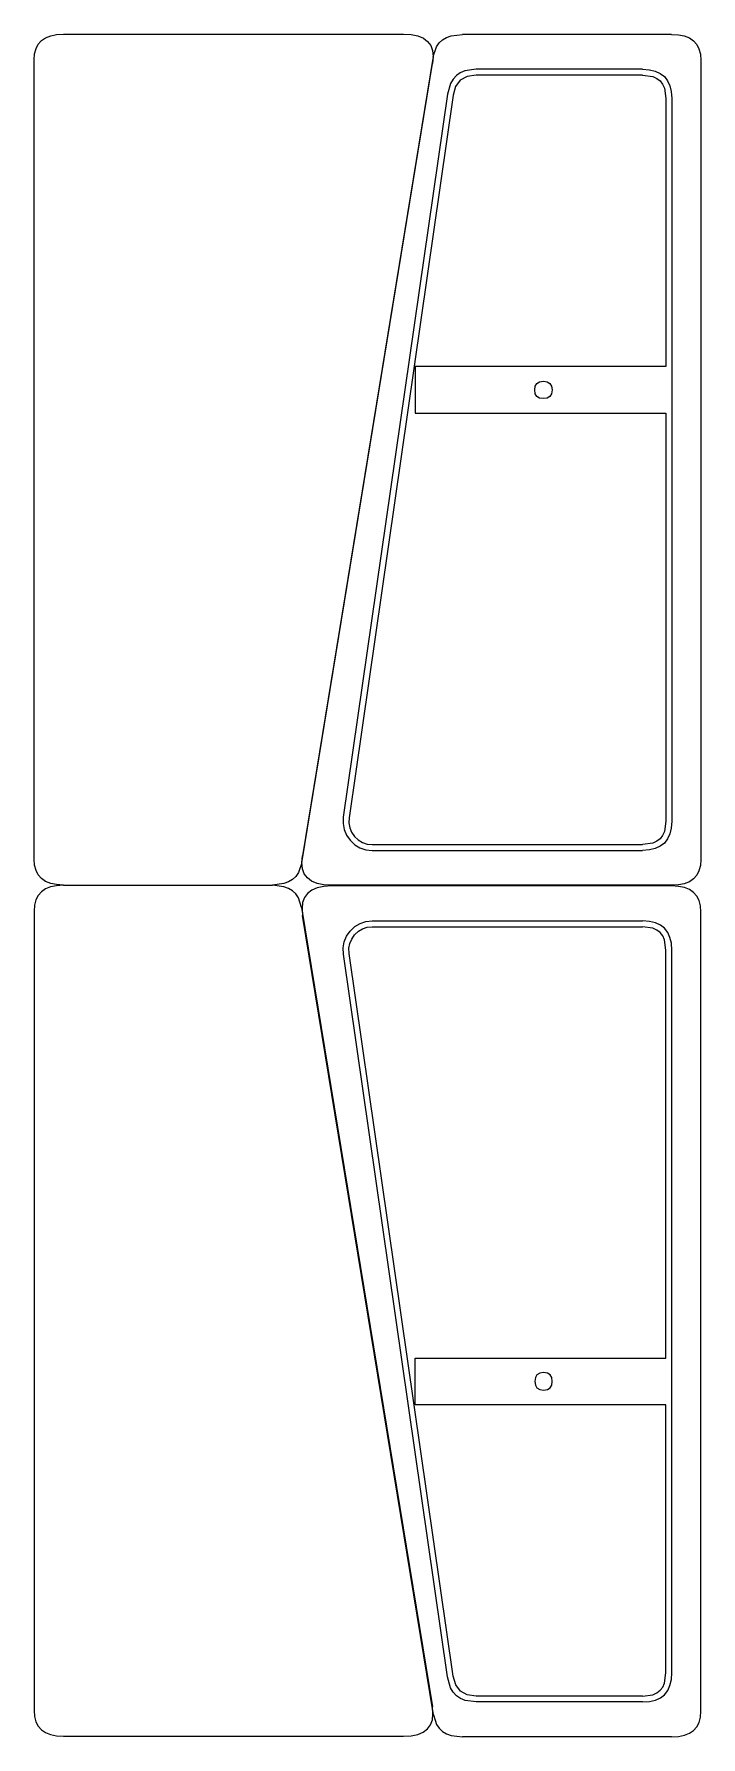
# Model space of a CAD drawing. Extents: x 16 to 130, y 2 to 295.
import ezdxf

# ---------------------------------------------------------------- set-up
doc = ezdxf.new("R2010")
doc.units = 0

msp = doc.modelspace()

# ---------------------------------------------------------------- linework, layer by layer
at = {"layer": 'Make2D$Sichtbar$Kurven'}
for p, q in [((16.131929, 292.094984), (16.524876, 292.855399)), ((16.524876, 292.855399), (17.075002, 293.477557)), ((17.075002, 293.477557), (17.782307, 293.961458)), ((17.782307, 293.961458), (18.646791, 294.307102)), ((18.646791, 294.307102), (19.668454, 294.514488)), ((19.668454, 294.514488), (20.847296, 294.583616)), ((20.847296, 294.583616), (79.170774, 294.583616)), ((79.170774, 294.583616), (80.518524, 294.504639)), ((80.518524, 294.504639), (81.659003, 294.267706)), ((81.659003, 294.267706), (82.592212, 293.872819)), ((82.592212, 293.872819), (83.31815, 293.319976)), ((83.31815, 293.319976), (83.836817, 292.609178)), ((83.836817, 292.609178), (84.148213, 291.740425)), ((84.293871, 290.737871), (84.837834, 292.397707)), ((84.837834, 292.397707), (85.284975, 293.049785)), ((85.284975, 293.049785), (85.848891, 293.583304)), ((85.848891, 293.583304), (86.52958, 293.998263)), ((86.52958, 293.998263), (87.327042, 294.294662)), ((87.327042, 294.294662), (89.272289, 294.531782)), ((125.152516, 294.531782), (89.272289, 294.531782)), ((125.152516, 294.531782), (126.331359, 294.462653)), ((126.331359, 294.462653), (127.353022, 294.255267)), ((127.353022, 294.255267), (128.217507, 293.909623)), ((128.217507, 293.909623), (128.924812, 293.425722)), ((128.924812, 293.425722), (129.474939, 292.803564)), ((129.474939, 292.803564), (129.867886, 292.043148)), ((15.817571, 290.15938), (15.89616, 291.196311)), ((15.817571, 153.008042), (15.817571, 290.15938)), ((15.89616, 291.196311), (16.131929, 292.094984)), ((61.705941, 152.377718), (84.149194, 289.529054)), ((84.293871, 290.737871), (61.850621, 153.586534)), ((84.148213, 291.740425), (84.252339, 290.713717)), ((84.252339, 290.713717), (84.149194, 289.529054)), ((129.867886, 292.043148), (130.103655, 291.144475)), ((130.103655, 291.144475), (130.182244, 290.107544)), ((130.182244, 290.107544), (130.182244, 152.956207)), ((87.684016, 286.856932), (87.239518, 286.119994)), ((88.244598, 287.459881), (87.684016, 286.856932)), ((88.92523, 286.674266), (88.121166, 285.602356)), ((88.921263, 287.928842), (88.244598, 287.459881)), ((89.714012, 288.263813), (88.921263, 287.928842)), ((90.100762, 287.317412), (88.92523, 286.674266)), ((91.64776, 288.531791), (89.714012, 288.263813)), ((91.64776, 287.531794), (90.100762, 287.317412)), ((120.182256, 288.531791), (91.64776, 288.531791)), ((120.182256, 287.531794), (91.64776, 287.531794)), ((120.182256, 288.531791), (121.354129, 288.453666)), ((120.182256, 287.531794), (121.932254, 287.281794)), ((121.354129, 288.453666), (122.369753, 288.219291)), ((121.932254, 287.281794), (122.619753, 286.969295)), ((122.369753, 288.219291), (123.229127, 287.828667)), ((122.619753, 286.969295), (123.182252, 286.531795)), ((123.182252, 286.531795), (123.619751, 285.969296)), ((123.229127, 287.828667), (123.932251, 287.281793)), ((123.932251, 287.281793), (124.479126, 286.578669)), ((124.479126, 286.578669), (124.86975, 285.719296)), ((86.698772, 284.244152), (68.850307, 160.244307)), ((87.688569, 284.101682), (69.840107, 160.101837)), ((87.239518, 286.119994), (86.698772, 284.244152)), ((88.121166, 285.602356), (87.688569, 284.101682)), ((123.619751, 285.969296), (123.932251, 285.281797)), ((123.932251, 285.281797), (124.182251, 283.531799)), ((124.182251, 283.531799), (124.182251, 271.531812)), ((124.86975, 285.719296), (125.104125, 284.703672)), ((125.104125, 284.703672), (125.18225, 283.531799)), ((125.18225, 283.531799), (125.18225, 271.531812)), ((124.182251, 271.531812), (124.182251, 237.531857)), ((125.18225, 271.531812), (125.18225, 171.531939)), ((81.182306, 237.531857), (81.182306, 233.531862)), ((124.182251, 237.531857), (81.182306, 237.531857)), ((101.682279, 233.531862), (101.776029, 234.188111)), ((101.776029, 234.188111), (102.057278, 234.65686)), ((102.057278, 234.65686), (102.526028, 234.93811)), ((102.526028, 234.93811), (103.182277, 235.031859)), ((103.182277, 235.031859), (103.838526, 234.93811)), ((103.838526, 234.93811), (104.307275, 234.65686)), ((104.307275, 234.65686), (104.588525, 234.188111)), ((104.588525, 234.188111), (104.682275, 233.531862)), ((81.182306, 233.531862), (81.182306, 229.531867)), ((101.776029, 232.875613), (101.682279, 233.531862)), ((102.057278, 232.406863), (101.776029, 232.875613)), ((102.526028, 232.125614), (102.057278, 232.406863)), ((103.182277, 232.031864), (102.526028, 232.125614)), ((103.838526, 232.125614), (103.182277, 232.031864)), ((104.307275, 232.406863), (103.838526, 232.125614)), ((104.588525, 232.875613), (104.307275, 232.406863)), ((104.682275, 233.531862), (104.588525, 232.875613)), ((81.182306, 229.531867), (124.182251, 229.531867)), ((124.182251, 229.531867), (124.182251, 171.531939)), ((124.182251, 171.531939), (124.182251, 159.531955)), ((125.18225, 171.531939), (125.18225, 159.531955)), ((68.850307, 160.244307), (68.801423, 159.147525)), ((68.801423, 159.147525), (68.980126, 158.117538)), ((68.980126, 158.117538), (69.386417, 157.154347)), ((69.840107, 160.101837), (69.801, 159.224411)), ((69.801, 159.224411), (69.943962, 158.400421)), ((69.943962, 158.400421), (70.268994, 157.629868)), ((123.932251, 157.781957), (123.619751, 157.094458)), ((124.182251, 159.531955), (123.932251, 157.781957)), ((125.104125, 158.360081), (124.86975, 157.344457)), ((125.18225, 159.531955), (125.104125, 158.360081)), ((69.386417, 157.154347), (70.020296, 156.257952)), ((70.020296, 156.257952), (70.817236, 155.502831)), ((70.268994, 157.629868), (70.776095, 156.912752)), ((70.776095, 156.912752), (71.413649, 156.308656)), ((70.817236, 155.502831), (71.712717, 154.963458)), ((71.413649, 156.308656), (72.130033, 155.877158)), ((71.712717, 154.963458), (72.706737, 154.639835)), ((72.130033, 155.877158), (72.92525, 155.618259)), ((72.92525, 155.618259), (73.799297, 155.53196)), ((73.799297, 155.53196), (120.182256, 155.53196)), ((121.932254, 155.78196), (120.182256, 155.53196)), ((122.619753, 156.094459), (121.932254, 155.78196)), ((123.229127, 155.235085), (122.369753, 154.84446)), ((123.182252, 156.531959), (122.619753, 156.094459)), ((123.619751, 157.094458), (123.182252, 156.531959)), ((123.932251, 155.781959), (123.229127, 155.235085)), ((124.479126, 156.485083), (123.932251, 155.781959)), ((124.86975, 157.344457), (124.479126, 156.485083)), ((15.89616, 151.971112), (15.817571, 153.008042)), ((16.131929, 151.072439), (15.89616, 151.971112)), ((61.705941, 152.377718), (61.16198, 150.717882)), ((61.747476, 152.40187), (61.850621, 153.586534)), ((61.851601, 151.375162), (61.747476, 152.40187)), ((72.706737, 154.639835), (73.799297, 154.53196)), ((73.799297, 154.53196), (120.182256, 154.53196)), ((121.354129, 154.610085), (120.182256, 154.53196)), ((122.369753, 154.84446), (121.354129, 154.610085)), ((130.182244, 152.956207), (130.103655, 151.919277)), ((16.524876, 150.312023), (16.131929, 151.072439)), ((17.075002, 149.689865), (16.524876, 150.312023)), ((17.782307, 149.205965), (17.075002, 149.689865)), ((18.646791, 148.860321), (17.782307, 149.205965)), ((59.470234, 149.117325), (58.672771, 148.820926)), ((60.150923, 149.532284), (59.470234, 149.117325)), ((60.714838, 150.065803), (60.150923, 149.532284)), ((61.16198, 150.717882), (60.714838, 150.065803)), ((62.162998, 150.506409), (61.851601, 151.375162)), ((62.681665, 149.795611), (62.162998, 150.506409)), ((63.407602, 149.242768), (62.681665, 149.795611)), ((64.34081, 148.84788), (63.407602, 149.242768)), ((128.217507, 149.154128), (127.353022, 148.808484)), ((128.924812, 149.638029), (128.217507, 149.154128)), ((129.474939, 150.260187), (128.924812, 149.638029)), ((129.867886, 151.020603), (129.474939, 150.260187)), ((130.103655, 151.919277), (129.867886, 151.020603)), ((16.504458, 146.803819), (16.111511, 146.043403)), ((17.054584, 147.425977), (16.504458, 146.803819)), ((17.761889, 147.909878), (17.054584, 147.425977)), ((18.626373, 148.255521), (17.761889, 147.909878)), ((19.648036, 148.462907), (18.626373, 148.255521)), ((19.668454, 148.652935), (18.646791, 148.860321)), ((20.826878, 148.532036), (19.648036, 148.462907)), ((20.847296, 148.583807), (19.668454, 148.652935)), ((20.826878, 148.532036), (56.707106, 148.532036)), ((20.847296, 148.583807), (56.727524, 148.583807)), ((58.652353, 148.294916), (56.707106, 148.532036)), ((58.672771, 148.820926), (56.727524, 148.583807)), ((59.449816, 147.998517), (58.652353, 148.294916)), ((60.130505, 147.583558), (59.449816, 147.998517)), ((60.69442, 147.050039), (60.130505, 147.583558)), ((61.141562, 146.397961), (60.69442, 147.050039)), ((61.685524, 144.738124), (61.141562, 146.397961)), ((62.183418, 146.44213), (61.872022, 145.573376)), ((62.702085, 147.152928), (62.183418, 146.44213)), ((63.428023, 147.705771), (62.702085, 147.152928)), ((64.361231, 148.100659), (63.428023, 147.705771)), ((65.481289, 148.610947), (64.34081, 148.84788)), ((65.501709, 148.337591), (64.361231, 148.100659)), ((66.829038, 148.531969), (65.481289, 148.610947)), ((66.849459, 148.416569), (65.501709, 148.337591)), ((125.152516, 148.531969), (66.829038, 148.531969)), ((125.172937, 148.416569), (66.849459, 148.416569)), ((126.331359, 148.601098), (125.152516, 148.531969)), ((126.351779, 148.34744), (125.172937, 148.416569)), ((127.353022, 148.808484), (126.331359, 148.601098)), ((127.373443, 148.140054), (126.351779, 148.34744)), ((128.237927, 147.79441), (127.373443, 148.140054)), ((128.945233, 147.310509), (128.237927, 147.79441)), ((129.495359, 146.688351), (128.945233, 147.310509)), ((129.888307, 145.927935), (129.495359, 146.688351)), ((15.875742, 145.144731), (15.797153, 144.1078)), ((15.797153, 144.1078), (15.797153, 6.956469)), ((16.111511, 146.043403), (15.875742, 145.144731)), ((61.685524, 144.738124), (84.128777, 7.586785)), ((61.872022, 145.573376), (61.767896, 144.546668)), ((61.767896, 144.546668), (61.871041, 143.362004)), ((84.314292, 6.210662), (61.871041, 143.362004)), ((130.124075, 145.029262), (129.888307, 145.927935)), ((130.202665, 143.992331), (130.124075, 145.029262)), ((130.202665, 6.841005), (130.202665, 143.992331)), ((69.406838, 139.794192), (70.040716, 140.690587)), ((70.040716, 140.690587), (70.837657, 141.445708)), ((70.796516, 140.035786), (71.434069, 140.639883)), ((70.837657, 141.445708), (71.733137, 141.98508)), ((71.434069, 140.639883), (72.150454, 141.07138)), ((71.733137, 141.98508), (72.727158, 142.308703)), ((72.150454, 141.07138), (72.94567, 141.330279)), ((72.727158, 142.308703), (73.819718, 142.416578)), ((72.94567, 141.330279), (73.819718, 141.416579)), ((73.819718, 142.416578), (120.202676, 142.416578)), ((73.819718, 141.416579), (120.202676, 141.416579)), ((121.37455, 142.338453), (120.202676, 142.416578)), ((121.952674, 141.166579), (120.202676, 141.416579)), ((122.390174, 142.104078), (121.37455, 142.338453)), ((122.640173, 140.854079), (121.952674, 141.166579)), ((123.249548, 141.713454), (122.390174, 142.104078)), ((123.202672, 140.41658), (122.640173, 140.854079)), ((123.640172, 139.854081), (123.202672, 140.41658)), ((123.952672, 141.166579), (123.249548, 141.713454)), ((124.499546, 140.463455), (123.952672, 141.166579)), ((124.890171, 139.604081), (124.499546, 140.463455)), ((68.821843, 137.801014), (69.000547, 138.831001)), ((68.870727, 136.704231), (68.821843, 137.801014)), ((69.000547, 138.831001), (69.406838, 139.794192)), ((69.82142, 137.724127), (69.964383, 138.548117)), ((69.860527, 136.846701), (69.82142, 137.724127)), ((69.964383, 138.548117), (70.289414, 139.31867)), ((70.289414, 139.31867), (70.796516, 140.035786)), ((123.952671, 139.166581), (123.640172, 139.854081)), ((124.202671, 137.416584), (123.952671, 139.166581)), ((124.202671, 125.416599), (124.202671, 137.416584)), ((125.124546, 138.588457), (124.890171, 139.604081)), ((125.202671, 137.416584), (125.124546, 138.588457)), ((125.202671, 125.416599), (125.202671, 137.416584)), ((86.719192, 12.704376), (68.870727, 136.704231)), ((87.708989, 12.846854), (69.860527, 136.846701)), ((124.202671, 67.416672), (124.202671, 125.416599)), ((125.202671, 25.416716), (125.202671, 125.416599)), ((81.202727, 67.416672), (124.202671, 67.416672)), ((81.202727, 63.416677), (81.202727, 67.416672)), ((102.077699, 64.541675), (101.796449, 64.072926)), ((102.546448, 64.822925), (102.077699, 64.541675)), ((103.202697, 64.916674), (102.546448, 64.822925)), ((103.858946, 64.822925), (103.202697, 64.916674)), ((104.327696, 64.541675), (103.858946, 64.822925)), ((104.608945, 64.072926), (104.327696, 64.541675)), ((81.202727, 59.416682), (81.202727, 63.416677)), ((101.796449, 64.072926), (101.7027, 63.416677)), ((101.7027, 63.416677), (101.796449, 62.760428)), ((101.796449, 62.760428), (102.077699, 62.291678)), ((102.077699, 62.291678), (102.546448, 62.010429)), ((102.546448, 62.010429), (103.202697, 61.916679)), ((103.202697, 61.916679), (103.858946, 62.010429)), ((103.858946, 62.010429), (104.327696, 62.291678)), ((104.327696, 62.291678), (104.608945, 62.760428)), ((104.702695, 63.416677), (104.608945, 64.072926)), ((104.608945, 62.760428), (104.702695, 63.416677)), ((124.202671, 59.416682), (81.202727, 59.416682)), ((124.202671, 25.416716), (124.202671, 59.416682)), ((124.202671, 13.416739), (124.202671, 25.416716)), ((125.202671, 13.416739), (125.202671, 25.416716)), ((87.259938, 10.828542), (86.719192, 12.704376)), ((88.141587, 11.346182), (87.708989, 12.846854)), ((123.952671, 11.666743), (124.202671, 13.416739)), ((124.890171, 11.229246), (125.124546, 12.244868)), ((125.124546, 12.244868), (125.202671, 13.416739)), ((87.704437, 10.091607), (87.259938, 10.828542)), ((88.265018, 9.488661), (87.704437, 10.091607)), ((88.945651, 10.274274), (88.141587, 11.346182)), ((88.941684, 9.019702), (88.265018, 9.488661)), ((89.734432, 8.684732), (88.941684, 9.019702)), ((90.121182, 9.631129), (88.945651, 10.274274)), ((91.66818, 9.416747), (90.121182, 9.631129)), ((120.202676, 9.416747), (91.66818, 9.416747)), ((120.202676, 9.416747), (121.952674, 9.666746)), ((121.952674, 9.666746), (122.640173, 9.979246)), ((122.390174, 8.729254), (123.249548, 9.119878)), ((122.640173, 9.979246), (123.202672, 10.416745)), ((123.202672, 10.416745), (123.640172, 10.979244)), ((123.249548, 9.119878), (123.952672, 9.666751)), ((123.640172, 10.979244), (123.952671, 11.666743)), ((123.952672, 9.666751), (124.499546, 10.369874)), ((124.499546, 10.369874), (124.890171, 11.229246)), ((15.797153, 6.956469), (15.875742, 5.919535)), ((15.875742, 5.919535), (16.111511, 5.020859)), ((84.127796, 5.375412), (84.231921, 6.402121)), ((84.231921, 6.402121), (84.128777, 7.586785)), ((84.314292, 6.210662), (84.858254, 4.550827)), ((91.66818, 8.416755), (89.734432, 8.684732)), ((120.202676, 8.416755), (91.66818, 8.416755)), ((120.202676, 8.416755), (121.37455, 8.49488)), ((121.37455, 8.49488), (122.390174, 8.729254)), ((130.124075, 5.804071), (130.202665, 6.841005)), ((16.111511, 5.020859), (16.504458, 4.260441)), ((16.504458, 4.260441), (17.054584, 3.638281)), ((17.054584, 3.638281), (17.761889, 3.154378)), ((17.761889, 3.154378), (18.626373, 2.808734)), ((81.638585, 2.848128), (82.571794, 3.243016)), ((82.571794, 3.243016), (83.297732, 3.79586)), ((83.297732, 3.79586), (83.816399, 4.506658)), ((83.816399, 4.506658), (84.127796, 5.375412)), ((84.858254, 4.550827), (85.305396, 3.898749)), ((85.305396, 3.898749), (85.869311, 3.365231)), ((85.869311, 3.365231), (86.55, 2.950272)), ((86.55, 2.950272), (87.347463, 2.653873)), ((127.373443, 2.69327), (128.237927, 3.038914)), ((128.237927, 3.038914), (128.945233, 3.522817)), ((128.945233, 3.522817), (129.495359, 4.144977)), ((129.495359, 4.144977), (129.888307, 4.905395)), ((129.888307, 4.905395), (130.124075, 5.804071)), ((18.626373, 2.808734), (19.648036, 2.601347)), ((19.648036, 2.601347), (20.826878, 2.532218)), ((20.826878, 2.532218), (79.150356, 2.532218)), ((79.150356, 2.532218), (80.498106, 2.611195)), ((80.498106, 2.611195), (81.638585, 2.848128)), ((87.347463, 2.653873), (89.292709, 2.416754)), ((125.172937, 2.416754), (89.292709, 2.416754)), ((125.172937, 2.416754), (126.351779, 2.485883)), ((126.351779, 2.485883), (127.373443, 2.69327))]:
    msp.add_line(p, q, dxfattribs=at)

doc.saveas('drawing.dxf')
